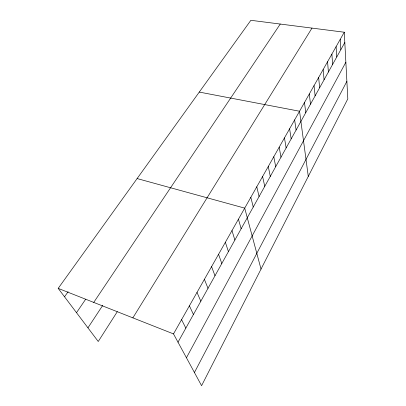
<?xml version="1.0" encoding="UTF-8"?>
<svg xmlns="http://www.w3.org/2000/svg" width="406" height="406" viewBox="0 0 406 406"><rect width="100%" height="100%" fill="white"/><g stroke="black" fill="none" stroke-linecap="round" stroke-linejoin="round"><path stroke-width="0.61" d="M194.428 372.51L346.876 81.347M186.44 357.767L345.861 62.214M178.006 342.202L344.811 42.513M344.268 32.226L347.81 98.871L201.579 385.7L173.509 333.91L344.268 32.226L250.862 20.3L58.19 288.377L98.242 341.502L117.283 311.691M132.863 317.862L311.981 28.105M87.945 327.84L102.764 305.327M93.74 302.414L280.257 24.055M76.511 312.676L85.656 299.252M64.534 296.786L68.106 291.716M199.275 92.081L299.547 111.239L308.281 176.407M137.116 178.564L244.706 208.131L261.022 269.107M58.19 288.377L173.509 333.91M181.573 319.669L185.826 328.144M189.399 305.84L193.429 314.488M197.001 292.406L200.818 301.211M204.391 279.353L208.004 288.301M211.577 266.656L214.997 275.74M218.565 254.313L221.798 263.519M225.366 242.296L228.421 251.624M231.983 230.603L234.871 240.032M238.429 219.22L241.154 228.745M250.822 197.326L253.248 207.019M256.785 186.79L259.069 196.56M262.596 176.524L264.748 186.359M268.264 166.506L270.289 176.402M273.796 156.731L275.694 166.688M279.191 147.195L280.977 157.198M284.464 137.888L286.134 147.936M289.61 128.793L291.173 138.882M294.634 119.917L296.096 130.042M304.49 102.505L305.754 112.69M309.316 93.974L310.488 104.185M314.036 85.641L315.117 95.867M318.644 77.49L319.639 87.737M323.156 69.527L324.069 79.784M327.566 61.737L328.398 72.009M331.875 54.12L332.631 64.397M336.097 46.665L336.777 56.947M340.223 39.367L340.837 49.654"/></g></svg>
